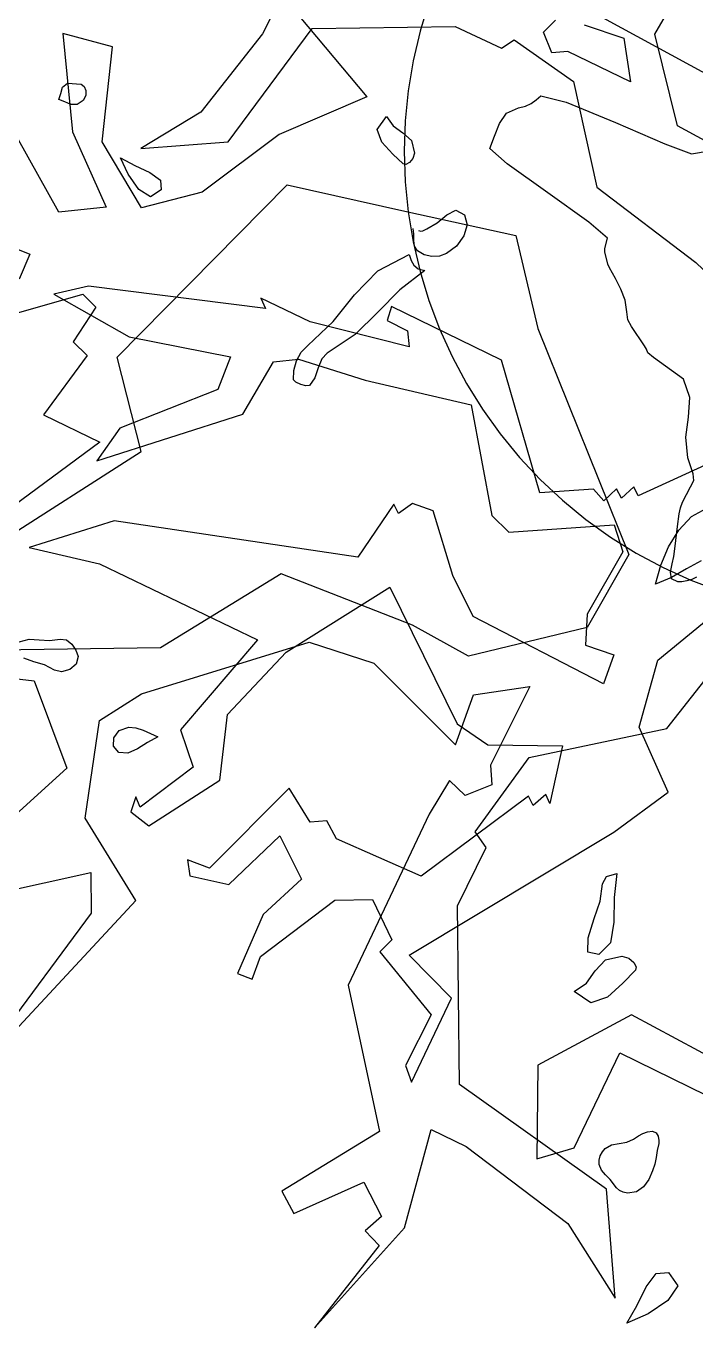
# Model space of a CAD drawing. Extents: x -81148 to 10972, y -53931 to 52487.
# Drawn here: x -33389 to -32921, y -25526 to -24618 of the extents above; entities that cross this region are included whole.
import ezdxf

# ---------------------------------------------------------------- set-up
doc = ezdxf.new("R2010")
doc.units = 0
doc.layers.get('0').update_dxf_attribs({"linetype": 'CONTINUOUS'})

msp = doc.modelspace()

# ---------------------------------------------------------------- linework, layer by layer
for p, q in [((-33253.42, -24544.99), (-33150.92, -24667.11)), ((-32949.97, -24623.5), (-32932.56, -24593.46)), ((-33107.58, -24601.05), (-33113.73, -24621.32)), ((-33214.26, -24604.23), (-33223.78, -24623.08)), ((-32898.29, -24659.83), (-32986.14, -24611.99)), ((-33247.7, -24698.38), (-33189.1, -24619.4)), ((-33189.1, -24619.4), (-33089.29, -24618.04)), ((-33113.73, -24621.32), (-33118.54, -24641.95)), ((-33089.29, -24618.04), (-33056.86, -24633.25)), ((-33027.74, -24621.91), (-33019.26, -24613.54)), ((-32999.38, -24616.79), (-32971.51, -24626.24)), ((-33328.31, -24632.12), (-33363.1, -24623.01)), ((-33363.1, -24623.01), (-33356.34, -24691.39)), ((-33223.78, -24623.08), (-33266.84, -24677.79)), ((-33056.86, -24633.25), (-33048.1, -24627.43)), ((-33048.1, -24627.43), (-33006.64, -24656.29)), ((-33021.86, -24636.39), (-33027.74, -24621.91)), ((-32971.51, -24626.24), (-32966.94, -24656.6)), ((-32934.05, -24687.26), (-32949.97, -24623.5)), ((-33335.64, -24698.44), (-33328.31, -24632.12)), ((-33010.73, -24635.52), (-33021.86, -24636.39)), ((-32966.94, -24656.6), (-33010.73, -24635.52)), ((-33118.54, -24641.95), (-33121.99, -24662.84)), ((-33365.8, -24747.62), (-33420.8, -24649.22)), ((-33363.38, -24660.29), (-33359.73, -24657.48)), ((-33359.73, -24657.48), (-33350.23, -24658.3)), ((-33006.64, -24656.29), (-32990.48, -24730.18)), ((-33365.94, -24668.91), (-33364.38, -24664.76)), ((-33364.38, -24664.76), (-33363.38, -24660.29)), ((-33350.23, -24658.3), (-33348.06, -24659.82)), ((-33347.06, -24666.14), (-33348.87, -24669.55)), ((-33348.06, -24659.82), (-33346.9, -24662.66)), ((-33346.9, -24662.66), (-33347.06, -24666.14)), ((-33121.99, -24662.84), (-33124.06, -24683.92)), ((-33032.76, -24669.19), (-33029.46, -24666.28)), ((-33029.46, -24666.28), (-33011.82, -24670.69)), ((-33361.67, -24670.68), (-33365.94, -24668.91)), ((-33357.39, -24672.33), (-33361.67, -24670.68)), ((-33353.12, -24672.44), (-33357.39, -24672.33)), ((-33348.87, -24669.55), (-33353.12, -24672.44)), ((-33150.92, -24667.11), (-33212.19, -24693.41)), ((-33053.54, -24678.39), (-33045.2, -24674.74)), ((-33045.2, -24674.74), (-33040.31, -24673.65)), ((-33040.31, -24673.65), (-33036.27, -24671.72)), ((-33036.27, -24671.72), (-33032.76, -24669.19)), ((-33011.82, -24670.69), (-32977.48, -24684.89)), ((-33266.84, -24677.79), (-33308.68, -24703.22)), ((-33143.68, -24689.86), (-33137.26, -24680.75)), ((-33137.26, -24680.75), (-33132.65, -24687.36)), ((-33124.06, -24683.92), (-33124.76, -24705.09)), ((-33058.46, -24685.69), (-33053.54, -24678.39)), ((-32977.48, -24684.89), (-32942.88, -24699.91)), ((-33356.34, -24691.39), (-33332.91, -24743.96)), ((-33212.19, -24693.41), (-33265.92, -24733.58)), ((-33140.48, -24698.79), (-33143.68, -24689.86)), ((-33132.65, -24687.36), (-33125.75, -24692.11)), ((-33125.75, -24692.11), (-33119.69, -24697.58)), ((-33061.73, -24694.63), (-33058.46, -24685.69)), ((-32893.35, -24709.57), (-32934.05, -24687.26)), ((-33308.04, -24744.51), (-33335.64, -24698.44)), ((-33308.68, -24703.22), (-33247.7, -24698.38)), ((-33132.72, -24706.96), (-33140.48, -24698.79)), ((-33119.69, -24697.58), (-33117.58, -24706.34)), ((-33065.07, -24703.19), (-33061.73, -24694.63)), ((-33052.95, -24713.78), (-33065.07, -24703.19)), ((-32942.88, -24699.91), (-32924.45, -24706.75)), ((-32924.45, -24706.75), (-32896.84, -24702.22)), ((-33322.71, -24709.66), (-33312.91, -24714.97)), ((-33317.56, -24721.02), (-33322.71, -24709.66)), ((-33125.48, -24713.82), (-33132.72, -24706.96)), ((-33124.76, -24705.09), (-33124.06, -24726.26)), ((-33118.79, -24710.16), (-33121.13, -24712.86)), ((-33117.58, -24706.34), (-33118.79, -24710.16)), ((-33310.03, -24731.65), (-33317.56, -24721.02)), ((-33312.91, -24714.97), (-33302.39, -24719.89)), ((-33302.39, -24719.89), (-33294.96, -24725.27)), ((-33123.67, -24714.18), (-33125.48, -24713.82)), ((-33121.13, -24712.86), (-33123.67, -24714.18)), ((-33024.62, -24734.07), (-33052.95, -24713.78)), ((-33325.14, -24848.55), (-33206.44, -24728.56)), ((-33294.96, -24725.27), (-33294.44, -24731.96)), ((-33206.44, -24728.56), (-33124.5, -24746.87)), ((-33124.06, -24726.26), (-33121.99, -24747.34)), ((-32990.48, -24730.18), (-32921.31, -24782.7)), ((-33301.78, -24736.85), (-33310.03, -24731.65)), ((-33265.92, -24733.58), (-33308.04, -24744.51)), ((-33294.44, -24731.96), (-33301.78, -24736.85)), ((-32996.02, -24754.52), (-33024.62, -24734.07)), ((-33462.14, -24746.16), (-33386.14, -24776.79)), ((-33332.91, -24743.96), (-33365.8, -24747.62)), ((-33124.5, -24746.87), (-33046.87, -24763.75)), ((-33121.99, -24747.34), (-33118.54, -24768.24)), ((-33095.16, -24749.42), (-33088.82, -24746.21)), ((-33088.82, -24746.21), (-33082.85, -24749.38)), ((-33108.98, -24759.17), (-33101.87, -24755.05)), ((-33101.87, -24755.05), (-33095.16, -24749.42)), ((-33080.84, -24756.31), (-33083.13, -24764.01)), ((-33082.85, -24749.38), (-33080.84, -24756.31)), ((-32983.09, -24765.57), (-32996.02, -24754.52)), ((-33118.24, -24762.95), (-33118.71, -24758.82)), ((-33118.24, -24767.19), (-33118.24, -24762.95)), ((-33114.89, -24760.32), (-33113.31, -24760.79)), ((-33113.31, -24760.79), (-33111.8, -24760.45)), ((-33111.8, -24760.45), (-33108.98, -24759.17)), ((-33083.13, -24764.01), (-33088.39, -24771.14)), ((-33046.87, -24763.75), (-33031.54, -24828.61)), ((-32984.96, -24772.78), (-32983.09, -24765.57)), ((-33118.54, -24768.24), (-33113.73, -24788.86)), ((-33117.69, -24771.16), (-33118.24, -24767.19)), ((-33115.56, -24774.45), (-33117.69, -24771.16)), ((-33110.86, -24777.3), (-33115.56, -24774.45)), ((-33088.39, -24771.14), (-33095.23, -24776.35)), ((-32984.81, -24775.27), (-32984.96, -24772.78)), ((-32982.7, -24783.71), (-32984.81, -24775.27)), ((-33386.14, -24776.79), (-33393.44, -24794.22)), ((-33143.15, -24788.44), (-33121.37, -24777.09)), ((-33121.37, -24777.09), (-33120.08, -24781.12)), ((-33120.08, -24781.12), (-33118.09, -24784.55)), ((-33118.09, -24784.55), (-33115.02, -24787.04)), ((-33105.63, -24778.51), (-33110.86, -24777.3)), ((-33100.27, -24778.16), (-33105.63, -24778.51)), ((-33095.23, -24776.35), (-33100.27, -24778.16)), ((-32981.6, -24786.35), (-32982.7, -24783.71)), ((-32921.31, -24782.7), (-32889.08, -24813.53)), ((-33159.51, -24805.13), (-33143.15, -24788.44)), ((-33110.45, -24788.23), (-33127.91, -24801.63)), ((-33115.02, -24787.04), (-33110.45, -24788.23)), ((-33113.73, -24788.86), (-33107.58, -24809.13)), ((-32977.51, -24793.79), (-32981.6, -24786.35)), ((-32973.58, -24801.2), (-32977.51, -24793.79)), ((-33345.07, -24799.23), (-33369.41, -24804.73)), ((-33221.63, -24814.77), (-33345.07, -24799.23)), ((-33127.91, -24801.63), (-33143.17, -24817.29)), ((-32970.66, -24808.88), (-32973.58, -24801.2)), ((-33403.5, -24820.2), (-33349.06, -24804.66)), ((-33369.41, -24804.73), (-33316.86, -24834.53)), ((-33349.06, -24804.66), (-33339.92, -24813.87)), ((-33190.38, -24824.07), (-33224.8, -24807.57)), ((-33224.8, -24807.57), (-33221.63, -24814.77)), ((-33174.48, -24823.64), (-33159.51, -24805.13)), ((-33107.58, -24809.13), (-33100.12, -24828.95)), ((-32969.62, -24817.12), (-32970.66, -24808.88)), ((-33339.92, -24813.87), (-33355.78, -24837.83)), ((-33143.17, -24817.29), (-33159.09, -24832.8)), ((-33133.72, -24813.35), (-33136.7, -24823.14)), ((-33057.07, -24850.63), (-33133.72, -24813.35)), ((-32968.74, -24822.5), (-32969.62, -24817.12)), ((-33192.09, -24840.45), (-33174.48, -24823.64)), ((-33121.41, -24841.47), (-33190.38, -24824.07)), ((-33136.7, -24823.14), (-33122.58, -24830.16)), ((-33122.58, -24830.16), (-33121.41, -24841.47)), ((-33100.12, -24828.95), (-33091.38, -24848.25)), ((-33031.54, -24828.61), (-32968.17, -24986.26)), ((-32966.34, -24827.27), (-32968.74, -24822.5)), ((-32957.09, -24840.8), (-32966.34, -24827.27)), ((-33355.78, -24837.83), (-33346.05, -24847.5)), ((-33316.86, -24834.53), (-33246.06, -24848.47)), ((-33159.09, -24832.8), (-33178.62, -24845.76)), ((-33346.05, -24847.5), (-33376.58, -24888.74)), ((-33308.38, -24914.37), (-33325.14, -24848.55)), ((-33246.06, -24848.47), (-33254.86, -24871.12)), ((-33199.95, -24851.25), (-33196.63, -24845.14)), ((-33196.63, -24845.14), (-33192.09, -24840.45)), ((-33178.62, -24845.76), (-33182.41, -24849.86)), ((-33091.38, -24848.25), (-33081.39, -24866.93)), ((-32955.8, -24843.1), (-32957.09, -24840.8)), ((-32954.91, -24845.64), (-32955.8, -24843.1)), ((-32951, -24848.77), (-32954.91, -24845.64)), ((-33237.46, -24888.32), (-33216.03, -24851.9)), ((-33216.03, -24851.9), (-33198.62, -24849.93)), ((-33201.84, -24857.97), (-33199.95, -24851.25)), ((-33198.62, -24849.93), (-33152.08, -24864.72)), ((-33184.84, -24856.18), (-33187.27, -24862.95)), ((-33182.41, -24849.86), (-33184.84, -24856.18)), ((-33030.15, -24943.29), (-33057.07, -24850.63)), ((-32934.07, -24861), (-32951, -24848.77)), ((-33202.1, -24864.48), (-33201.84, -24857.97)), ((-33200.51, -24866.15), (-33202.1, -24864.48)), ((-33197.08, -24867.72), (-33200.51, -24866.15)), ((-33187.27, -24862.95), (-33191.01, -24868.39)), ((-33152.08, -24864.72), (-33078.12, -24881.86)), ((-32930, -24864.05), (-32934.07, -24861)), ((-32925.58, -24876.81), (-32930, -24864.05)), ((-33254.86, -24871.12), (-33323.38, -24898.2)), ((-33193.39, -24868.65), (-33197.08, -24867.72)), ((-33191.01, -24868.39), (-33193.39, -24868.65)), ((-33081.39, -24866.93), (-33070.21, -24884.91)), ((-33078.12, -24881.86), (-33063.64, -24958.99)), ((-33070.21, -24884.91), (-33057.87, -24902.13)), ((-32926.41, -24890.37), (-32925.58, -24876.81)), ((-33376.58, -24888.74), (-33337.13, -24907.93)), ((-33339.39, -24920.84), (-33237.46, -24888.32)), ((-32928.26, -24904.45), (-32926.41, -24890.37)), ((-33323.38, -24898.2), (-33339.39, -24920.84)), ((-33057.87, -24902.13), (-33044.43, -24918.5)), ((-33337.13, -24907.93), (-33446.56, -24988.38)), ((-32926.88, -24918.79), (-32928.26, -24904.45)), ((-33437.9, -24997.27), (-33308.38, -24914.37)), ((-33044.43, -24918.5), (-33029.95, -24933.96)), ((-32897.02, -24915.64), (-32961.56, -24945.43)), ((-32923.28, -24930.07), (-32926.88, -24918.79)), ((-32922.72, -24934.63), (-32923.28, -24930.07)), ((-33029.95, -24933.96), (-33014.5, -24948.44)), ((-32964.52, -24939.12), (-32973.3, -24946.85)), ((-32961.56, -24945.43), (-32964.52, -24939.12)), ((-32930.65, -24949.83), (-32925.18, -24939.03)), ((-32925.18, -24939.03), (-32922.72, -24934.63)), ((-32992.77, -24940.61), (-33030.15, -24943.29)), ((-33014.5, -24948.44), (-32998.12, -24961.88)), ((-32985.56, -24948.78), (-32992.77, -24940.61)), ((-32976.62, -24940.34), (-32985.56, -24948.78)), ((-32973.3, -24946.85), (-32976.62, -24940.34)), ((-33132.09, -24951.16), (-33157.09, -24988.14)), ((-33128.77, -24957.66), (-33132.09, -24951.16)), ((-33119.16, -24950.66), (-33128.77, -24957.66)), ((-33104.71, -24955.9), (-33119.16, -24950.66)), ((-33090.8, -25000.91), (-33104.71, -24955.9)), ((-32932.9, -24957.84), (-32931.95, -24953.64)), ((-32931.95, -24953.64), (-32930.65, -24949.83)), ((-32924.29, -24959.65), (-32911.7, -24952.74)), ((-33327.22, -24962.87), (-33386.5, -24981.45)), ((-33157.09, -24988.14), (-33327.22, -24962.87)), ((-33063.64, -24958.99), (-33051.86, -24970.59)), ((-33051.86, -24970.59), (-32978.29, -24965.54)), ((-32998.12, -24961.88), (-32980.91, -24974.21)), ((-32978.29, -24965.54), (-32972.26, -24984.36)), ((-32935.93, -24982.27), (-32934.17, -24966.6)), ((-32934.17, -24966.6), (-32932.9, -24957.84)), ((-32933.15, -24969.24), (-32924.29, -24959.65)), ((-32980.91, -24974.21), (-32962.92, -24985.4)), ((-32940.36, -24980.78), (-32933.15, -24969.24)), ((-33386.5, -24981.45), (-33337.39, -24992.75)), ((-32972.26, -24984.36), (-32997.19, -25027.73)), ((-32945.83, -24993.57), (-32940.36, -24980.78)), ((-32936.65, -24987.52), (-32935.93, -24982.27)), ((-33337.39, -24992.75), (-33227.12, -25045.81)), ((-32968.17, -24986.26), (-32997.26, -25037.15)), ((-32962.92, -24985.4), (-32944.24, -24995.38)), ((-32949.45, -25006.88), (-32945.83, -24993.57)), ((-32939.07, -24998.53), (-32937.93, -24992.85)), ((-32937.93, -24992.85), (-32936.65, -24987.52)), ((-32917.68, -24990.59), (-32927.98, -24996.19)), ((-33210.74, -24999.65), (-33294.96, -25051.32)), ((-33119.05, -25035.58), (-33210.74, -24999.65)), ((-33076.68, -25029.58), (-33090.8, -25000.91)), ((-32938.35, -25002.37), (-32949.45, -25006.88)), ((-32944.24, -24995.38), (-32924.95, -25004.12)), ((-32938.3, -25003.16), (-32939.07, -24998.53)), ((-32927.98, -24996.19), (-32938.35, -25002.37)), ((-32920.82, -25002.09), (-32924.11, -25003.59)), ((-33207.3, -25054.23), (-33134.89, -25009.02)), ((-33134.89, -25009.02), (-33087.81, -25104.29)), ((-32933.81, -25005.35), (-32938.3, -25003.16)), ((-32931.05, -25005.25), (-32933.81, -25005.35)), ((-32927.67, -25004.65), (-32931.05, -25005.25)), ((-32924.11, -25003.59), (-32927.67, -25004.65)), ((-32924.95, -25004.12), (-32905.13, -25011.58)), ((-32947.89, -25060.01), (-32891.15, -25013.15)), ((-32941.71, -25107.46), (-32873.3, -25020.94)), ((-32985.9, -25076.49), (-33076.68, -25029.58)), ((-32997.19, -25027.73), (-32998.24, -25049.54)), ((-33080.1, -25057.23), (-33119.05, -25035.58)), ((-32997.26, -25037.15), (-33080.1, -25057.23)), ((-33393.45, -25047.07), (-33386.57, -25045.38)), ((-33386.57, -25045.38), (-33379.5, -25045.67)), ((-33379.5, -25045.67), (-33372.26, -25046.21)), ((-33372.26, -25046.21), (-33364.9, -25045.3)), ((-33364.9, -25045.3), (-33360.59, -25045.69)), ((-33360.59, -25045.69), (-33356.8, -25048.66)), ((-33308.13, -25083.4), (-33191.25, -25047.33)), ((-33227.12, -25045.81), (-33280.92, -25108.61)), ((-33191.25, -25047.33), (-33146.15, -25062.04)), ((-33294.96, -25051.32), (-33458, -25053.56)), ((-33356.8, -25048.66), (-33353.95, -25052.99)), ((-33353.95, -25052.99), (-33352.45, -25057.42)), ((-33352.45, -25057.42), (-33353.75, -25062.63)), ((-33248.2, -25097.84), (-33207.3, -25054.23)), ((-32998.24, -25049.54), (-32978.57, -25056.23)), ((-32978.57, -25056.23), (-32985.9, -25076.49)), ((-33455.93, -25065.68), (-33383.03, -25074.3)), ((-33383.17, -25060.97), (-33390.2, -25058.46)), ((-33375.73, -25063.13), (-33383.17, -25060.97)), ((-33368.78, -25066.78), (-33375.73, -25063.13)), ((-33358.25, -25066.4), (-33363.93, -25068.03)), ((-33353.75, -25062.63), (-33358.25, -25066.4)), ((-33146.15, -25062.04), (-33088.97, -25118.93)), ((-32960.86, -25106.72), (-32947.89, -25060.01)), ((-33383.03, -25074.3), (-33360.28, -25135.15)), ((-33363.93, -25068.03), (-33368.78, -25066.78)), ((-33337.49, -25101.97), (-33308.13, -25083.4)), ((-33088.97, -25118.93), (-33076.61, -25084.1)), ((-33076.61, -25084.1), (-33037.17, -25078.31)), ((-33037.17, -25078.31), (-33064.69, -25133.04)), ((-33347.36, -25170.06), (-33337.49, -25101.97)), ((-33253.57, -25143.68), (-33248.2, -25097.84)), ((-33327.53, -25114.16), (-33323.78, -25109.05)), ((-33323.78, -25109.05), (-33317.09, -25106.53)), ((-33317.09, -25106.53), (-33312.08, -25107.02)), ((-33312.08, -25107.02), (-33307.01, -25108.8)), ((-33307.01, -25108.8), (-33296.79, -25113.42)), ((-33280.92, -25108.61), (-33271.99, -25134.65)), ((-33087.81, -25104.29), (-33066.44, -25118.95)), ((-33037.7, -25127.87), (-32941.71, -25107.46)), ((-32940.72, -25151.93), (-32960.86, -25106.72)), ((-33327.75, -25119.9), (-33327.53, -25114.16)), ((-33323.89, -25124.36), (-33327.75, -25119.9)), ((-33303.97, -25117.33), (-33311.05, -25121.84)), ((-33296.79, -25113.42), (-33303.97, -25117.33)), ((-33066.44, -25118.95), (-33014.33, -25119.63)), ((-33014.33, -25119.63), (-33023.19, -25159.93)), ((-33317.77, -25124.88), (-33323.89, -25124.36)), ((-33311.05, -25121.84), (-33317.77, -25124.88)), ((-33075.31, -25179.73), (-33037.7, -25127.87)), ((-33360.28, -25135.15), (-33471.39, -25236.19)), ((-33271.99, -25134.65), (-33309, -25162.34)), ((-33064.69, -25133.04), (-33063.59, -25146.93)), ((-33303.12, -25175.38), (-33253.57, -25143.68)), ((-33093.24, -25143.77), (-33107.36, -25167.24)), ((-33082.41, -25154.33), (-33093.24, -25143.77)), ((-33063.59, -25146.93), (-33082.41, -25154.33)), ((-33312.17, -25155.13), (-33315.66, -25165.58)), ((-33309, -25162.34), (-33312.17, -25155.13)), ((-33205.13, -25149.25), (-33260.67, -25205.08)), ((-33190.53, -25172.85), (-33205.13, -25149.25)), ((-33038.23, -25154.84), (-33112.93, -25210.52)), ((-33034.91, -25161.33), (-33038.23, -25154.84)), ((-33026.12, -25153.6), (-33034.91, -25161.33)), ((-33023.19, -25159.93), (-33026.12, -25153.6)), ((-32978.58, -25179.83), (-32940.72, -25151.93)), ((-33315.66, -25165.58), (-33303.12, -25175.38)), ((-33311.99, -25227.51), (-33347.36, -25170.06)), ((-33178.77, -25171.92), (-33190.53, -25172.85)), ((-33172.1, -25184.41), (-33178.77, -25171.92)), ((-33107.36, -25167.24), (-33163.85, -25286.44)), ((-33247.32, -25216.27), (-33211.57, -25182.52)), ((-33211.57, -25182.52), (-33196.49, -25212.75)), ((-33112.93, -25210.52), (-33172.1, -25184.41)), ((-33121.35, -25265.56), (-32978.58, -25179.83)), ((-33067.77, -25190.65), (-33075.31, -25179.73)), ((-33087.63, -25231.18), (-33067.77, -25190.65)), ((-33260.67, -25205.08), (-33275.95, -25199.11)), ((-33275.95, -25199.11), (-33274.49, -25210.39)), ((-33471.39, -25236.19), (-33343.53, -25207.92)), ((-33343.53, -25207.92), (-33343.34, -25236.42)), ((-33274.49, -25210.39), (-33247.32, -25216.27)), ((-32986.52, -25215.91), (-32983.6, -25210.84)), ((-32983.6, -25210.84), (-32976.55, -25208.77)), ((-32976.55, -25208.77), (-32978.38, -25225.38)), ((-33196.49, -25212.75), (-33223.35, -25237.21)), ((-32988.18, -25228), (-32986.52, -25215.91)), ((-33410.51, -25333.22), (-33311.99, -25227.51)), ((-33225.12, -25266.68), (-33173.26, -25227.26)), ((-33173.26, -25227.26), (-33146.87, -25226.82)), ((-33146.87, -25226.82), (-33133.37, -25254.83)), ((-32992.41, -25240.1), (-32988.18, -25228)), ((-32978.38, -25225.38), (-32978.6, -25242.66)), ((-33343.34, -25236.42), (-33411.78, -25328.89)), ((-33223.35, -25237.21), (-33241.08, -25278.34)), ((-33086.18, -25355.79), (-33087.63, -25231.18)), ((-32996.55, -25253.55), (-32992.41, -25240.1)), ((-32978.6, -25242.66), (-32980.91, -25257.1)), ((-33133.37, -25254.83), (-33141.85, -25263.2)), ((-32996.7, -25263.54), (-32996.55, -25253.55)), ((-32980.91, -25257.1), (-32988.97, -25265.23)), ((-33141.85, -25263.2), (-33106.08, -25307.25)), ((-33091.92, -25295.66), (-33121.35, -25265.56)), ((-32988.97, -25265.23), (-32996.7, -25263.54)), ((-32984.45, -25268.89), (-32973.07, -25266.23)), ((-32973.07, -25266.23), (-32968.11, -25267.73)), ((-33230.89, -25282.32), (-33225.12, -25266.68)), ((-32991.56, -25276.48), (-32984.45, -25268.89)), ((-32968.11, -25267.73), (-32964.61, -25270.64)), ((-32964.61, -25270.64), (-32962.91, -25273.81)), ((-32962.91, -25273.81), (-32963.37, -25276.07)), ((-33241.08, -25278.34), (-33230.89, -25282.32)), ((-32997.75, -25285.11), (-32991.56, -25276.48)), ((-32963.37, -25276.07), (-32972.3, -25285.14)), ((-33163.85, -25286.44), (-33142.07, -25388.53)), ((-33006.35, -25290.88), (-32997.75, -25285.11)), ((-32994.54, -25298.87), (-33006.35, -25290.88)), ((-32972.3, -25285.14), (-32982.94, -25294.84)), ((-33119.78, -25354.14), (-33091.92, -25295.66)), ((-32982.94, -25294.84), (-32994.54, -25298.87)), ((-33106.08, -25307.25), (-33123.91, -25342.46)), ((-32966.25, -25307.28), (-33031.62, -25342.31)), ((-32903.85, -25340.72), (-32966.25, -25307.28)), ((-33006.25, -25399.94), (-32974.28, -25333.64)), ((-32974.28, -25333.64), (-32901.71, -25369.23)), ((-33123.91, -25342.46), (-33119.78, -25354.14)), ((-33031.62, -25342.31), (-33032.39, -25407.62)), ((-32983.81, -25428.71), (-33086.18, -25355.79)), ((-33142.07, -25388.53), (-33210.25, -25430.16)), ((-33124.54, -25455.67), (-33105.95, -25387.27)), ((-33105.95, -25387.27), (-33081.51, -25399.08)), ((-32964.76, -25394.05), (-32961.46, -25391.68)), ((-32961.46, -25391.68), (-32958.35, -25389.89)), ((-32958.35, -25389.89), (-32955.15, -25388.78)), ((-32955.15, -25388.78), (-32951.53, -25388.41)), ((-32951.53, -25388.41), (-32949.1, -25389.47)), ((-32949.1, -25389.47), (-32947.69, -25391.94)), ((-32947.69, -25391.94), (-32947.12, -25394.8)), ((-33081.51, -25399.08), (-33010.6, -25452.67)), ((-33032.39, -25407.62), (-33006.25, -25399.94)), ((-32986.6, -25402.76), (-32984.73, -25400.45)), ((-32984.73, -25400.45), (-32980.17, -25397.91)), ((-32980.17, -25397.91), (-32974.89, -25396.95)), ((-32974.89, -25396.95), (-32969.54, -25396.14)), ((-32969.54, -25396.14), (-32964.76, -25394.05)), ((-32948.24, -25401.8), (-32949.03, -25406.63)), ((-32947.24, -25397.02), (-32948.24, -25401.8)), ((-32947.12, -25394.8), (-32947.24, -25397.02)), ((-32988.79, -25408.67), (-32988.01, -25405.62)), ((-32988.77, -25411.59), (-32988.79, -25408.67)), ((-32988.01, -25405.62), (-32986.6, -25402.76)), ((-32949.99, -25411.44), (-32951.5, -25416.14)), ((-32949.03, -25406.63), (-32949.99, -25411.44)), ((-32987.14, -25415.47), (-32988.77, -25411.59)), ((-32984.31, -25418.81), (-32987.14, -25415.47)), ((-32981.07, -25422.12), (-32984.31, -25418.81)), ((-32951.5, -25416.14), (-32954.25, -25422.01)), ((-33201.9, -25445.7), (-33153.09, -25424.01)), ((-33153.09, -25424.01), (-33140.76, -25447.78)), ((-32977.72, -25504.84), (-32983.81, -25428.71)), ((-32976.72, -25427.95), (-32981.07, -25422.12)), ((-32974.59, -25429.63), (-32976.72, -25427.95)), ((-32972.01, -25430.88), (-32974.59, -25429.63)), ((-32957.93, -25427.23), (-32962.79, -25430.76)), ((-32954.25, -25422.01), (-32957.93, -25427.23)), ((-33210.25, -25430.16), (-33201.9, -25445.7)), ((-32969.13, -25431.57), (-32972.01, -25430.88)), ((-32962.79, -25430.76), (-32969.13, -25431.57)), ((-33140.76, -25447.78), (-33151.99, -25457.98)), ((-33187.35, -25525.6), (-33124.54, -25455.67)), ((-33010.6, -25452.67), (-32977.72, -25504.84)), ((-33151.99, -25457.98), (-33142.34, -25468.07)), ((-33142.34, -25468.07), (-33187.35, -25525.6)), ((-32956.05, -25496.93), (-32949.05, -25487.63)), ((-32949.05, -25487.63), (-32940.35, -25486.97)), ((-32940.35, -25486.97), (-32934.03, -25496.12)), ((-32962.47, -25510.08), (-32956.05, -25496.93)), ((-32934.03, -25496.12), (-32940.81, -25506.43)), ((-32969.4, -25522.33), (-32962.47, -25510.08)), ((-32940.81, -25506.43), (-32954.63, -25515.86)), ((-32954.63, -25515.86), (-32969.4, -25522.33))]:
    msp.add_line(p, q)

doc.saveas('drawing.dxf')
